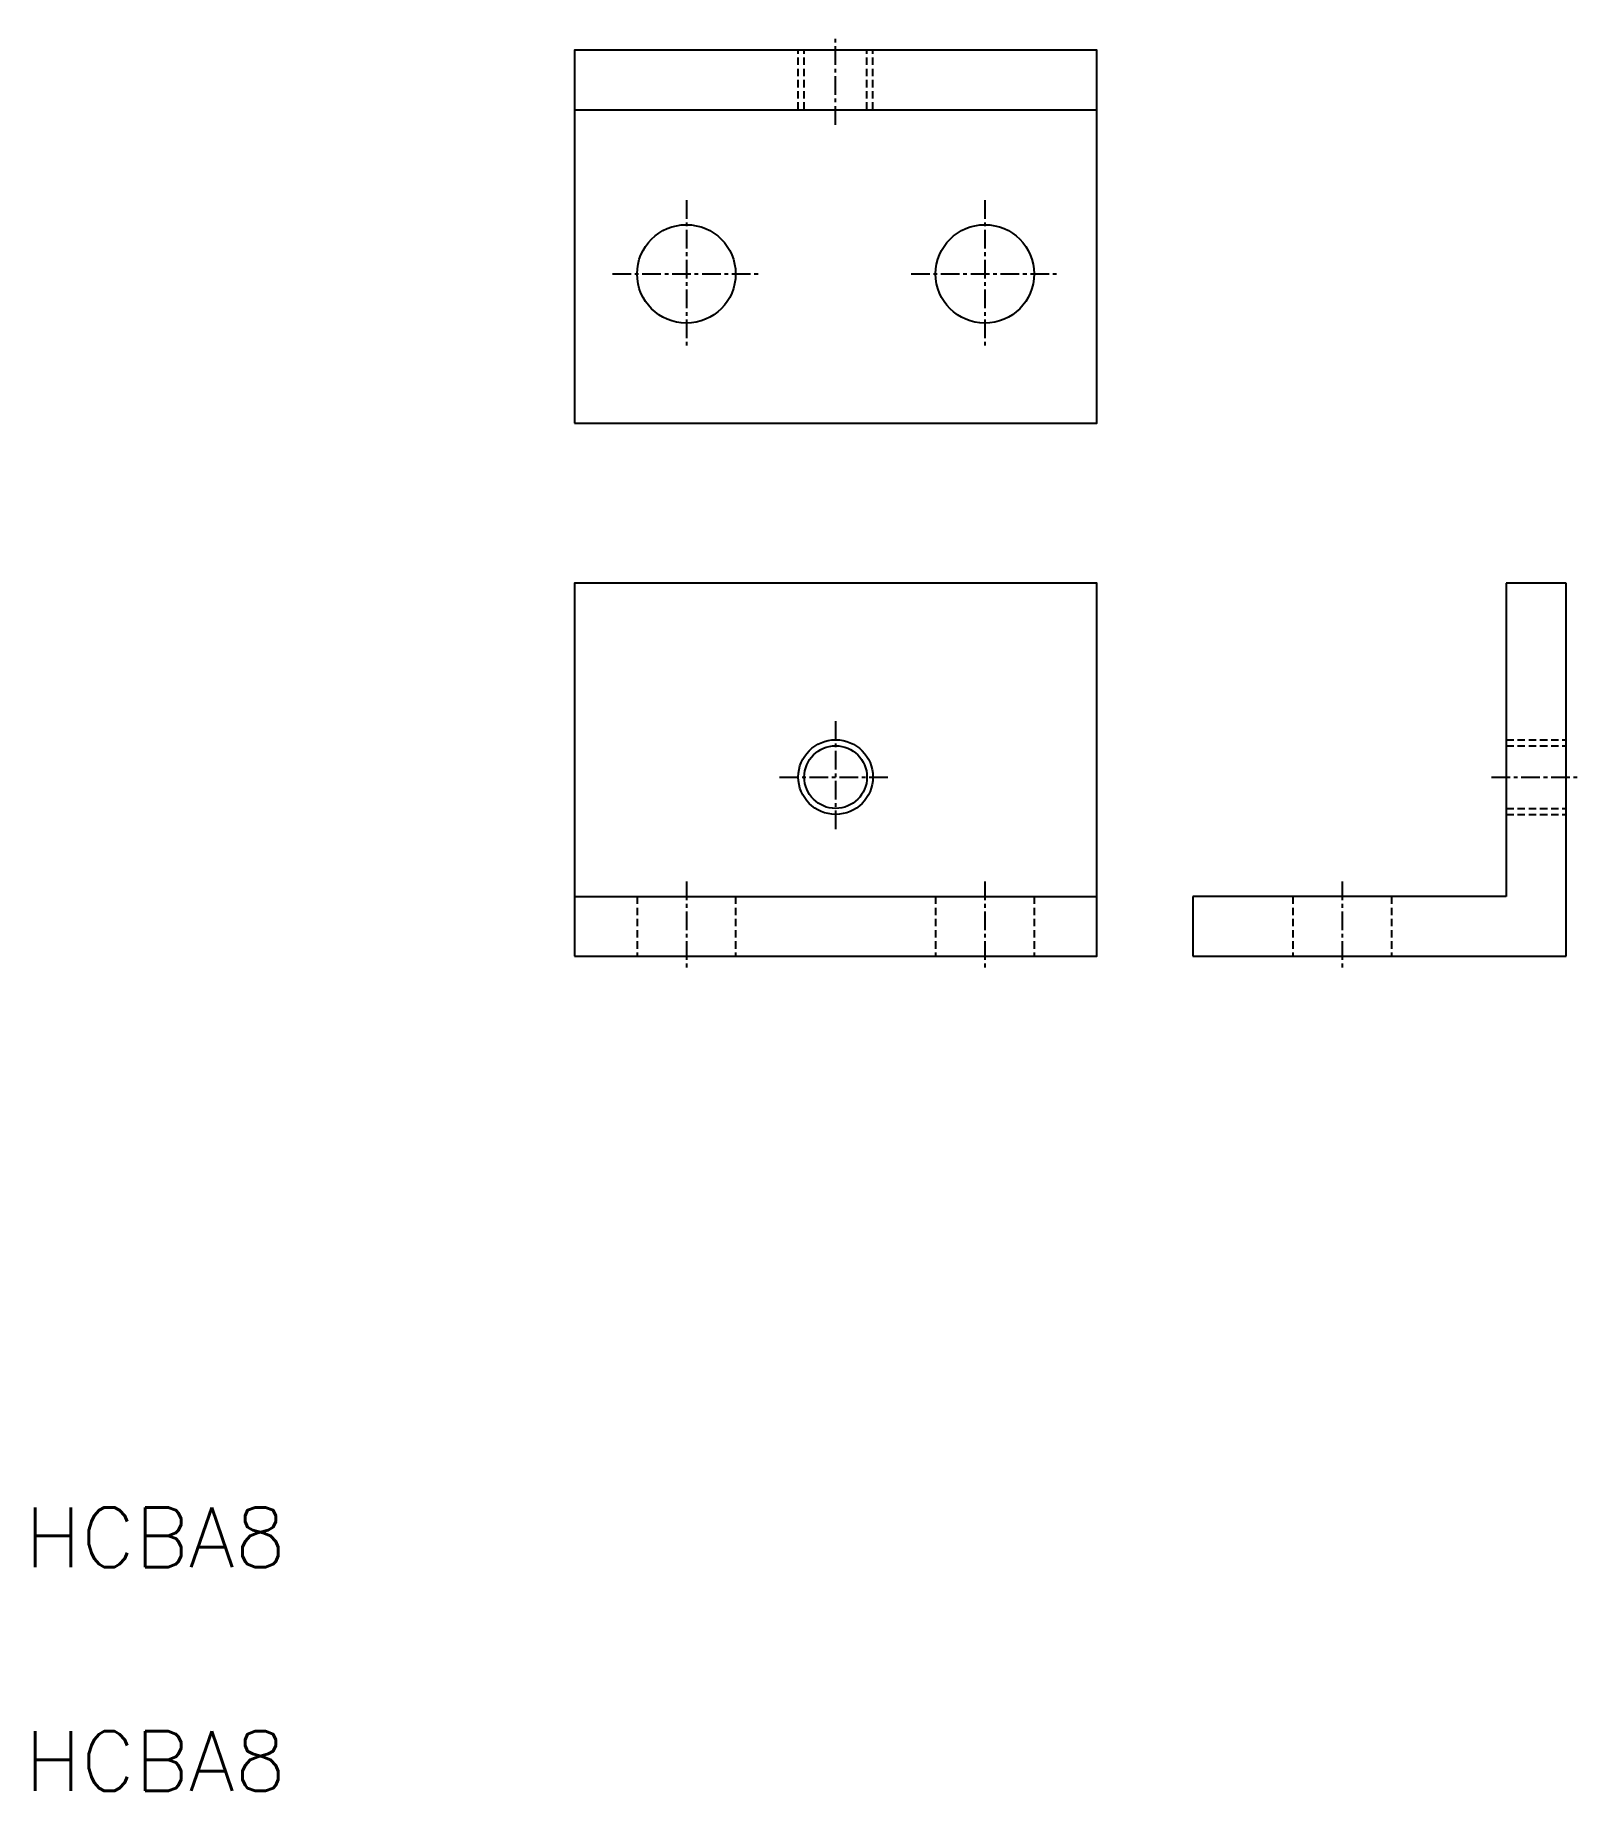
# Model space of a CAD drawing. Extents: x -54 to 50, y -68 to 50.
import ezdxf

# ---------------------------------------------------------------- set-up
doc = ezdxf.new("R2010")
doc.units = 0
doc.linetypes.add('CENTER', pattern=[2, 1.25, -0.25, 0.25, -0.25])
doc.linetypes.add('DASHED', pattern=[0.75, 0.5, -0.25])
doc.layers.get('0').update_dxf_attribs({"linetype": 'CONTINUOUS'})
doc.layers.add('CENTER', color=1, linetype='CENTER')
doc.styles.get("Standard").update_dxf_attribs({"font": 'txt.shx', "bigfont": 'bigfont.shx'})

msp = doc.modelspace()

# ---------------------------------------------------------------- linework, layer by layer
at = {"color": 3, "linetype": 'DASHED'}
for p, q in [((-2.5, 44.71), (-2.5, 48.71)), ((-2.1, 44.71), (-2.1, 48.71)), ((2.1, 44.71), (2.1, 48.71)), ((2.5, 44.71), (2.5, 48.71)), ((44.93, 2.5), (48.93, 2.5)), ((44.93, 2.1), (48.93, 2.1)), ((44.93, -2.1), (48.93, -2.1)), ((44.93, -2.5), (48.93, -2.5)), ((-13.3, -8), (-13.3, -12)), ((-6.7, -8), (-6.7, -12)), ((6.7, -8), (6.7, -12)), ((13.3, -8), (13.3, -12)), ((30.63, -8), (30.63, -12)), ((37.23, -8), (37.23, -12))]:
    msp.add_line(p, q, dxfattribs=at)
at = {"color": 7, "linetype": 'CONTINUOUS'}
for p, q in [((-17.5, 44.71), (17.5, 44.71)), ((48.93, 13), (44.93, 13)), ((44.93, 13), (44.93, -8)), ((48.93, -12), (48.93, 13)), ((-17.5, -8), (17.5, -8)), ((44.93, -8), (23.93, -8)), ((23.93, -8), (23.93, -12)), ((23.93, -12), (48.93, -12))]:
    msp.add_line(p, q, dxfattribs=at)
for points in [[(-17.5, 23.71), (17.5, 23.71), (17.5, 48.71), (-17.5, 48.71)], [(-17.5, -12), (17.5, -12), (17.5, 13), (-17.5, 13)]]:
    msp.add_lwpolyline(points, close=True, dxfattribs=at)
for centre, radius in [((-10, 33.71), 3.3), ((10, 33.71), 3.3), ((0, 0), 2.1)]:
    msp.add_circle(centre, radius, dxfattribs=at)
at = {"color": 3, "linetype": 'CONTINUOUS'}
msp.add_circle((0, 0), 2.5, dxfattribs=at)
at = {"layer": 'CENTER', "color": 1, "linetype": 'CENTER'}
for p, q in [((0, 43.71), (0, 49.71)), ((-10, 38.66), (-10, 28.76)), ((10, 38.66), (10, 28.76)), ((-14.95, 33.71), (-5.05, 33.71)), ((5.05, 33.71), (14.95, 33.71)), ((0, 3.75), (0, -3.75)), ((-3.75, 0), (3.75, 0)), ((43.93, 0), (49.93, 0)), ((-10, -7), (-10, -13)), ((10, -7), (10, -13)), ((33.93, -7), (33.93, -13))]:
    msp.add_line(p, q, dxfattribs=at)

# ---------------------------------------------------------------- texts
at = {"color": 7, "linetype": 'CONTINUOUS'}
for p in [(-54.31, -52.93), (-54.31, -67.93)]:
    msp.add_text('HCBA8', height=4, dxfattribs=at).set_placement(p)

doc.saveas('drawing.dxf')
